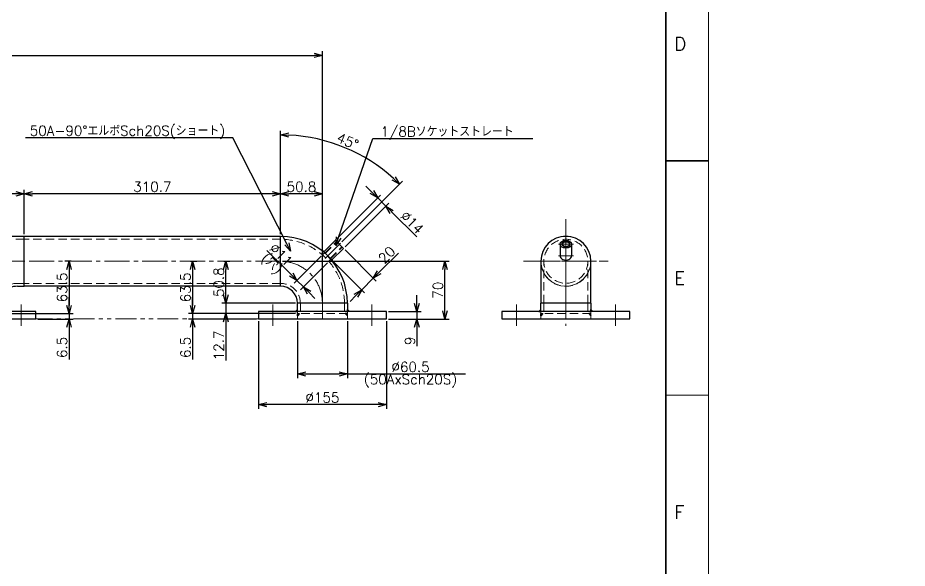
# Model space of a CAD drawing. Header units: millimetres. Extents: x -10 to 7117, y -19 to 2370.
# Drawn here: x 2476 to 3554, y 668 to 1335 of the extents above; entities that cross this region are included whole.
import ezdxf
from ezdxf import colors
from ezdxf.entities.mleader import LeaderData, LeaderLine
from ezdxf.enums import TextEntityAlignment as Align
from ezdxf.math import Vec2, Vec3

# ---------------------------------------------------------------- set-up
doc = ezdxf.new("R2010")
doc.units = ezdxf.units.MM
doc.header["$LTSCALE"] = 1.6
doc.header["$PDMODE"] = 99
doc.header["$PDSIZE"] = 1
for name, pattern in [('CENTER2', [28.575, 19.05, -3.175, 3.175, -3.175]), ('HIDDEN', [9.525, 6.35, -3.175]), ('PHANTOM2', [31.75, 15.875, -3.175, 3.175, -3.175, 3.175, -3.175])]:
    doc.linetypes.add(name, pattern=pattern)
for name, color, linetype, lineweight in [('04_HIDDEN', 2, 'HIDDEN', 13), ('05_CENTER', 4, 'CENTER2', 13), ('06_PHANTOM', 2, 'PHANTOM2', 13), ('08_DIM', 3, 'Continuous', 13), ('90_FRAME', 5, 'Continuous', 35)]:
    doc.layers.add(name, color=color, linetype=linetype, lineweight=lineweight)
doc.layers.add('10_DRAFT', color=8, linetype='Continuous', lineweight=0, plot=False)
doc.layers.add('91_BLANK', color=5, linetype='Continuous', lineweight=0, plot=False)
doc.styles.add('KSS_TXT', font='txt.shx', dxfattribs={"bigfont": 'extfont2.shx'})
doc.styles.get("Standard").update_dxf_attribs({"font": 'txt.shx', "bigfont": 'extfont2.shx'})
doc.dimstyles.new('KSS_DIM', dxfattribs={"dimscale": 4, "dimtxt": 3, "dimasz": 2.5, "dimexe": 1.25, "dimexo": 0.625, "dimtad": 1, "dimdsep": 46, "dimtxsty": 'KSS_TXT', "dimblk": 'OPEN30', "dimcen": 0, "dimazin": 2, "dimtfac": 0.75, "dimtmove": 0, "dimatfit": 3, "dimldrblk": 'OPEN30', "dimfxl": 1.25, "dimtolj": 1, "dimarcsym": 0})

# ---------------------------------------------------------------- blocks, each defined once
blk = doc.blocks.new('A$C73CF5400')
at = {"color": 0}
blk.add_lwpolyline([(-7, 0), (7, 0), (7, -20), (-7, -20)], close=True, dxfattribs=at)
at = {"layer": '04_HIDDEN'}
for p, q in [((-5.5, 3.7), (-5.5, 0.2)), ((-4.9, 0), (-4.9, -20)), ((-4.3, 0), (-4.3, -20)), ((4.3, 0), (4.3, -20)), ((4.9, 0), (4.9, -20)), ((5.5, 3.7), (5.5, 0.2))]:
    blk.add_line(p, q, dxfattribs=at)
at = {"layer": '05_CENTER'}
blk.add_line((0, -21.6), (0, 4.4), dxfattribs=at)
blk = doc.blocks.new('A$C26503DA7')
at = {"color": 0}
for p, q in [((-93.8, 60), (-93.8, 55.3)), ((-33.3, 60), (-33.3, 55.3)), ((-127, 30.3), (-127, -30.2)), ((-118.8, 30.3), (-127, 30.3)), ((-8.3, 30.3), (0, 30.3)), ((0, -30.2), (0, 30.3)), ((-127, -30.2), (0, -30.2))]:
    blk.add_line(p, q, dxfattribs=at)
for centre, start, end in [((-118.8, 55.3), 270, 0), ((-8.3, 55.3), 180, 270)]:
    blk.add_arc(centre, 25, start, end, dxfattribs=at)
at = {"layer": '04_HIDDEN'}
for p, q in [((-93.8, 63.5), (-33.3, 63.5)), ((-90.3, 63.5), (-90.3, 55.3)), ((-36.8, 63.5), (-36.8, 55.3)), ((-118.8, 26.8), (-127, 26.8)), ((-8.3, 26.8), (0, 26.8)), ((-127, -26.7), (0, -26.7))]:
    blk.add_line(p, q, dxfattribs=at)
for centre, start, end in [((-118.8, 55.3), 270, 0), ((-8.3, 55.3), 180, 270)]:
    blk.add_arc(centre, 28.5, start, end, dxfattribs=at)
at = {"layer": '05_CENTER'}
for p, q in [((-63.5, 63.5), (-63.5, -6.8)), ((-127, 0), (0, 0))]:
    blk.add_line(p, q, dxfattribs=at)
at = {"layer": '10_DRAFT'}
for p, q in [((-93.8, 60), (-93.8, 63.5)), ((-33.3, 60), (-33.3, 63.5))]:
    blk.add_line(p, q, dxfattribs=at)
blk = doc.blocks.new('A$C321C7B51')
at = {"color": 0}
blk.add_lwpolyline([(10, 77.5), (1, 77.5), (1, -77.5), (10, -77.5)], close=True, dxfattribs=at)
at = {"layer": '04_HIDDEN'}
for p, q in [((10, 30.2), (1, 30.2)), ((10, -30.2), (1, -30.2))]:
    blk.add_line(p, q, dxfattribs=at)
at = {"layer": '05_CENTER'}
for p, q in [((-7.5, 60), (18.3, 60)), ((10, 0), (1, 0)), ((-7.5, -60), (18.3, -60))]:
    blk.add_line(p, q, dxfattribs=at)
blk = doc.blocks.new('A$C064419DC')
at = {"color": 0}
for p, q in [((0, 30.2), (0, -30.2)), ((-20.5, -50.8), (-81.1, -50.8))]:
    blk.add_line(p, q, dxfattribs=at)
for radius in [81, 20.5]:
    blk.add_arc((0, -50.8), radius, 90, 180, dxfattribs=at)
at = {"layer": '04_HIDDEN'}
for radius in [77.5, 24]:
    blk.add_arc((0, -50.8), radius, 90, 180, dxfattribs=at)
at = {"layer": '05_CENTER'}
blk.add_arc((0, -50.8), 50.8, 90, 180, dxfattribs=at)
blk = doc.blocks.new('A$C48047B7D')
at = {"color": 0}
for p, q in [((0, 30.2), (-50.8, 30.2)), ((0, 30.2), (0, -30.2)), ((-71.5, 7), (-57.3, 7)), ((-71.5, -7), (-57.3, -7)), ((-50.8, -30.2), (0, -30.2))]:
    blk.add_line(p, q, dxfattribs=at)
blk.add_arc((-50.8, 0), 30.3, 90, 270, dxfattribs=at)
for major_axis in [(0, -7), (0, 4.86), (0, 4.28)]:
    blk.add_ellipse((-71.5, 0), major_axis=major_axis, ratio=0.707107, dxfattribs=at)
blk.add_ellipse((-57.3, 0), major_axis=(0, -7), ratio=0.707107, start_param=0, end_param=3.14161, dxfattribs=at)
at = {"layer": '04_HIDDEN'}
for p, q in [((0, 26.7), (-50.8, 26.7)), ((0, -26.8), (-50.8, -26.8))]:
    blk.add_line(p, q, dxfattribs=at)
blk.add_circle((-50.8, 0), 26.7, dxfattribs=at)
blk.add_arc((-50.8, 0), 30.3, 270, 90, dxfattribs=at)
at = {"layer": '05_CENTER'}
for p, q in [((-50.8, -37.2), (-50.8, 37.2)), ((0, 0), (-88, 0)), ((-71.5, -9.1), (-71.5, 9.1)), ((-57.3, -9.1), (-57.3, 9.1))]:
    blk.add_line(p, q, dxfattribs=at)
blk = doc.blocks.new('_Open30')
at = {"color": 0, "linetype": 'ByBlock', "lineweight": -2}
for p, q in [((-1, 0.27), (0, 0)), ((0, 0), (-1, -0.27)), ((0, 0), (-1, 0))]:
    blk.add_line(p, q, dxfattribs=at)
blk = doc.blocks.new('*D153')
at = {"layer": '08_DIM', "color": 0, "lineweight": -2, "transparency": 16777216}
for p, q in [((2725.2, 1040), (2732.7, 1040)), ((2727.7, 999.2), (2727.7, 1030)), ((2812.1, 989.2), (2722.7, 989.2))]:
    blk.add_line(p, q, dxfattribs=at)
at = {"layer": 'Defpoints', "color": 0, "transparency": 16777216}
for p in [(2722.7, 1040), (2727.7, 1040), (2814.6, 989.2)]:
    blk.add_point(p, dxfattribs=at)
at = {"layer": '08_DIM', "color": 0, "lineweight": -2, "transparency": 16777216, "xscale": 10, "yscale": 10, "zscale": 10}
for p, rotation in [((2727.7, 1040), 90), ((2727.7, 989.2), 270)]:
    blk.add_blockref('_Open30', p, dxfattribs=dict(at, rotation=rotation))
at = {"layer": '08_DIM', "color": 0, "transparency": 16777216, "insert": (2719.2, 1014.6), "char_height": 12, "attachment_point": 5, "rotation": 90, "style": 'KSS_TXT'}
blk.add_mtext('\\A1;50.8', dxfattribs=at)
blk = doc.blocks.new('*D154')
at = {"layer": '08_DIM', "color": 0, "lineweight": -2, "transparency": 16777216}
for p, q in [((2727.7, 999.2), (2727.7, 1009.2)), ((2812.1, 989.2), (2722.7, 989.2)), ((2727.7, 989.2), (2727.7, 976.5)), ((2812.1, 976.5), (2722.7, 976.5)), ((2727.7, 966.5), (2727.7, 919.5))]:
    blk.add_line(p, q, dxfattribs=at)
at = {"layer": 'Defpoints', "color": 0, "transparency": 16777216}
for p in [(2814.6, 989.2), (2727.7, 976.5), (2814.6, 976.5)]:
    blk.add_point(p, dxfattribs=at)
at = {"layer": '08_DIM', "color": 0, "lineweight": -2, "transparency": 16777216, "xscale": 10, "yscale": 10, "zscale": 10}
for p, rotation in [((2727.7, 989.2), 270), ((2727.7, 976.5), 90)]:
    blk.add_blockref('_Open30', p, dxfattribs=dict(at, rotation=rotation))
at = {"layer": '08_DIM', "color": 0, "transparency": 16777216, "insert": (2719.2, 938), "char_height": 12, "attachment_point": 5, "rotation": 90, "style": 'KSS_TXT'}
blk.add_mtext('\\A1;12.7', dxfattribs=at)
blk = doc.blocks.new('*D155')
at = {"layer": '08_DIM', "color": 0, "lineweight": -2, "transparency": 16777216}
for p, q in [((2684.9, 1040), (2692.4, 1040)), ((2687.4, 1030), (2687.4, 986.5)), ((2812.1, 976.5), (2682.4, 976.5))]:
    blk.add_line(p, q, dxfattribs=at)
at = {"layer": 'Defpoints', "color": 0, "transparency": 16777216}
for p in [(2682.4, 1040), (2687.4, 976.5), (2814.6, 976.5)]:
    blk.add_point(p, dxfattribs=at)
at = {"layer": '08_DIM', "color": 0, "lineweight": -2, "transparency": 16777216, "xscale": 10, "yscale": 10, "zscale": 10}
for p, rotation in [((2687.4, 1040), 90), ((2687.4, 976.5), 270)]:
    blk.add_blockref('_Open30', p, dxfattribs=dict(at, rotation=rotation))
at = {"layer": '08_DIM', "color": 0, "transparency": 16777216, "insert": (2678.9, 1008.3), "char_height": 12, "attachment_point": 5, "rotation": 90, "style": 'KSS_TXT'}
blk.add_mtext('\\A1;63.5', dxfattribs=at)
blk = doc.blocks.new('*D156')
at = {"layer": '08_DIM', "color": 0, "lineweight": -2, "transparency": 16777216}
for p, q in [((2687.4, 986.5), (2687.4, 996.5)), ((2812.1, 976.5), (2682.4, 976.5)), ((2687.4, 976.5), (2687.4, 970)), ((2764.8, 970), (2682.4, 970)), ((2687.4, 960), (2687.4, 921))]:
    blk.add_line(p, q, dxfattribs=at)
at = {"layer": 'Defpoints', "color": 0, "transparency": 16777216}
for p in [(2814.6, 976.5), (2687.4, 970), (2767.3, 970)]:
    blk.add_point(p, dxfattribs=at)
at = {"layer": '08_DIM', "color": 0, "lineweight": -2, "transparency": 16777216, "xscale": 10, "yscale": 10, "zscale": 10}
for p, rotation in [((2687.4, 976.5), 270), ((2687.4, 970), 90)]:
    blk.add_blockref('_Open30', p, dxfattribs=dict(at, rotation=rotation))
at = {"layer": '08_DIM', "color": 0, "transparency": 16777216, "insert": (2678.9, 935.5), "char_height": 12, "attachment_point": 5, "rotation": 90, "style": 'KSS_TXT'}
blk.add_mtext('\\A1;6.5', dxfattribs=at)
blk = doc.blocks.new('*D157')
at = {"layer": '08_DIM', "color": 0, "lineweight": -2, "transparency": 16777216}
for p, q in [((2794, 1072.8), (2794, 1126.9)), ((2834.8, 1121.9), (2804, 1121.9)), ((2844.8, 991.7), (2844.8, 1126.9))]:
    blk.add_line(p, q, dxfattribs=at)
at = {"layer": 'Defpoints', "color": 0, "transparency": 16777216}
for p in [(2794, 1121.9), (2794, 1070.3), (2844.8, 989.2)]:
    blk.add_point(p, dxfattribs=at)
at = {"layer": '08_DIM', "color": 0, "lineweight": -2, "transparency": 16777216, "xscale": 10, "yscale": 10, "zscale": 10, "rotation": 180}
blk.add_blockref('_Open30', (2794, 1121.9), dxfattribs=at)
at = {"layer": '08_DIM', "color": 0, "lineweight": -2, "transparency": 16777216, "xscale": 10, "yscale": 10, "zscale": 10}
blk.add_blockref('_Open30', (2844.8, 1121.9), dxfattribs=at)
at = {"layer": '08_DIM', "color": 0, "transparency": 16777216, "insert": (2819.4, 1130.4), "char_height": 12, "attachment_point": 5, "style": 'KSS_TXT'}
blk.add_mtext('\\A1;50.8', dxfattribs=at)
blk = doc.blocks.new('*D158')
at = {"layer": '08_DIM', "color": 0, "lineweight": -2, "transparency": 16777216}
for p, q in [((2483.3, 1072.8), (2483.3, 1126.9)), ((2784, 1121.9), (2493.3, 1121.9)), ((2794, 1072.8), (2794, 1126.9))]:
    blk.add_line(p, q, dxfattribs=at)
at = {"layer": 'Defpoints', "color": 0, "transparency": 16777216}
for p in [(2483.3, 1121.9), (2483.3, 1070.3), (2794, 1070.3)]:
    blk.add_point(p, dxfattribs=at)
at = {"layer": '08_DIM', "color": 0, "lineweight": -2, "transparency": 16777216, "xscale": 10, "yscale": 10, "zscale": 10, "rotation": 180}
blk.add_blockref('_Open30', (2483.3, 1121.9), dxfattribs=at)
at = {"layer": '08_DIM', "color": 0, "lineweight": -2, "transparency": 16777216, "xscale": 10, "yscale": 10, "zscale": 10}
blk.add_blockref('_Open30', (2794, 1121.9), dxfattribs=at)
at = {"layer": '08_DIM', "color": 0, "transparency": 16777216, "insert": (2638.7, 1130.4), "char_height": 12, "attachment_point": 5, "style": 'KSS_TXT'}
blk.add_mtext('\\A1;310.7', dxfattribs=at)
blk = doc.blocks.new('*D159')
at = {"layer": '08_DIM', "color": 0, "lineweight": -2, "transparency": 16777216}
for p, q in [((2356.3, 1072.8), (2356.3, 1126.9)), ((2473.3, 1121.9), (2366.3, 1121.9)), ((2483.3, 1072.8), (2483.3, 1126.9))]:
    blk.add_line(p, q, dxfattribs=at)
at = {"layer": 'Defpoints', "color": 0, "transparency": 16777216}
for p in [(2356.3, 1121.9), (2356.3, 1070.3), (2483.3, 1070.3)]:
    blk.add_point(p, dxfattribs=at)
at = {"layer": '08_DIM', "color": 0, "lineweight": -2, "transparency": 16777216, "xscale": 10, "yscale": 10, "zscale": 10, "rotation": 180}
blk.add_blockref('_Open30', (2356.3, 1121.9), dxfattribs=at)
at = {"layer": '08_DIM', "color": 0, "lineweight": -2, "transparency": 16777216, "xscale": 10, "yscale": 10, "zscale": 10}
blk.add_blockref('_Open30', (2483.3, 1121.9), dxfattribs=at)
at = {"layer": '08_DIM', "color": 0, "transparency": 16777216, "insert": (2419.8, 1130.4), "char_height": 12, "attachment_point": 5, "style": 'KSS_TXT'}
blk.add_mtext('\\A1;127', dxfattribs=at)
blk = doc.blocks.new('*D171')
at = {"layer": '08_DIM', "color": 0, "lineweight": -2, "transparency": 16777216}
for p, q in [((600.8, 1072.8), (600.8, 1294.8)), ((2844.8, 991.7), (2844.8, 1294.8)), ((610.8, 1289.8), (2834.8, 1289.8))]:
    blk.add_line(p, q, dxfattribs=at)
at = {"layer": 'Defpoints', "color": 0, "transparency": 16777216}
for p in [(2844.8, 1289.8), (600.8, 1070.3), (2844.8, 989.2)]:
    blk.add_point(p, dxfattribs=at)
at = {"layer": '08_DIM', "color": 0, "lineweight": -2, "transparency": 16777216, "xscale": 10, "yscale": 10, "zscale": 10, "rotation": 180}
blk.add_blockref('_Open30', (600.8, 1289.8), dxfattribs=at)
at = {"layer": '08_DIM', "color": 0, "lineweight": -2, "transparency": 16777216, "xscale": 10, "yscale": 10, "zscale": 10}
blk.add_blockref('_Open30', (2844.8, 1289.8), dxfattribs=at)
at = {"layer": '08_DIM', "color": 0, "transparency": 16777216, "insert": (1722.8, 1298.3), "char_height": 12, "attachment_point": 5, "style": 'KSS_TXT'}
blk.add_mtext('\\A1;2244', dxfattribs=at)
blk = doc.blocks.new('*D200')
at = {"layer": '08_DIM', "color": 0, "lineweight": -2, "transparency": 16777216}
for p, q in [((2796.5, 1040), (2998.3, 1040)), ((2993.3, 980), (2993.3, 1030)), ((2924.8, 970), (2998.3, 970))]:
    blk.add_line(p, q, dxfattribs=at)
at = {"layer": 'Defpoints', "color": 0, "transparency": 16777216}
for p in [(2794, 1040), (2993.3, 1040), (2922.3, 970)]:
    blk.add_point(p, dxfattribs=at)
at = {"layer": '08_DIM', "color": 0, "lineweight": -2, "transparency": 16777216, "xscale": 10, "yscale": 10, "zscale": 10}
for p, rotation in [((2993.3, 1040), 90), ((2993.3, 970), 270)]:
    blk.add_blockref('_Open30', p, dxfattribs=dict(at, rotation=rotation))
at = {"layer": '08_DIM', "color": 0, "transparency": 16777216, "insert": (2984.8, 1005), "char_height": 12, "attachment_point": 5, "rotation": 90, "style": 'KSS_TXT'}
blk.add_mtext('\\A1;70', dxfattribs=at)
blk = doc.blocks.new('*D201')
at = {"layer": '08_DIM', "color": 0, "lineweight": -2, "transparency": 16777216}
for p, q in [((2540.2, 1040), (2532.7, 1040)), ((2537.7, 1030), (2537.7, 986.5)), ((2452.6, 976.5), (2542.7, 976.5))]:
    blk.add_line(p, q, dxfattribs=at)
at = {"layer": 'Defpoints', "color": 0, "transparency": 16777216}
for p in [(2542.7, 1040), (2450.1, 976.5), (2537.7, 976.5)]:
    blk.add_point(p, dxfattribs=at)
at = {"layer": '08_DIM', "color": 0, "lineweight": -2, "transparency": 16777216, "xscale": 10, "yscale": 10, "zscale": 10}
for p, rotation in [((2537.7, 1040), 90), ((2537.7, 976.5), 270)]:
    blk.add_blockref('_Open30', p, dxfattribs=dict(at, rotation=rotation))
at = {"layer": '08_DIM', "color": 0, "transparency": 16777216, "insert": (2529.2, 1008.3), "char_height": 12, "attachment_point": 5, "rotation": 90, "style": 'KSS_TXT'}
blk.add_mtext('\\A1;63.5', dxfattribs=at)
blk = doc.blocks.new('*D202')
at = {"layer": '08_DIM', "color": 0, "lineweight": -2, "transparency": 16777216}
for p, q in [((2537.7, 986.5), (2537.7, 996.5)), ((2452.6, 976.5), (2542.7, 976.5)), ((2537.7, 976.5), (2537.7, 970)), ((2499.8, 970), (2542.7, 970)), ((2537.7, 960), (2537.7, 921))]:
    blk.add_line(p, q, dxfattribs=at)
at = {"layer": 'Defpoints', "color": 0, "transparency": 16777216}
for p in [(2450.1, 976.5), (2497.3, 970), (2537.7, 970)]:
    blk.add_point(p, dxfattribs=at)
at = {"layer": '08_DIM', "color": 0, "lineweight": -2, "transparency": 16777216, "xscale": 10, "yscale": 10, "zscale": 10}
for p, rotation in [((2537.7, 976.5), 270), ((2537.7, 970), 90)]:
    blk.add_blockref('_Open30', p, dxfattribs=dict(at, rotation=rotation))
at = {"layer": '08_DIM', "color": 0, "transparency": 16777216, "insert": (2529.2, 935.5), "char_height": 12, "attachment_point": 5, "rotation": 90, "style": 'KSS_TXT'}
blk.add_mtext('\\A1;6.5', dxfattribs=at)
blk = doc.blocks.new('*D206')
at = {"layer": '08_DIM', "color": 0, "lineweight": -2, "transparency": 16777216}
for p, q in [((2794, 1072.8), (2794, 1198.4)), ((2868.4, 1063.6), (2941.9, 1137.2))]:
    blk.add_line(p, q, dxfattribs=at)
blk.add_arc((2794, 989.2), 204.2, 47.8063, 87.1937, dxfattribs=at)
at = {"layer": 'Defpoints', "color": 0, "transparency": 16777216}
for p in [(2896.1, 1166.1), (2794, 1070.3), (2866.6, 1061.8), (2848.2, 1043.5), (2794, 1009.8)]:
    blk.add_point(p, dxfattribs=at)
at = {"layer": '08_DIM', "color": 0, "lineweight": -2, "transparency": 16777216, "xscale": 10, "yscale": 10, "zscale": 10}
for p, rotation in [((2794, 1193.4), 178.5968678378593), ((2938.4, 1133.6), 316.4031321577342)]:
    blk.add_blockref('_Open30', p, dxfattribs=dict(at, rotation=rotation))
at = {"layer": '08_DIM', "color": 0, "transparency": 16777216, "insert": (2875.4, 1185.7), "char_height": 12, "attachment_point": 5, "rotation": 337.5, "style": 'KSS_TXT'}
blk.add_mtext('\\A1;45°', dxfattribs=at)
blk = doc.blocks.new('*D207')
at = {"layer": '08_DIM', "color": 0, "lineweight": -2, "transparency": 16777216}
for p, q in [((2904.7, 1123.9), (2897.6, 1131)), ((2862.3, 1067.4), (2915.3, 1120.4)), ((2872.2, 1057.5), (2925.2, 1110.5)), ((2911.8, 1116.9), (2921.7, 1107)), ((2928.7, 1099.9), (2959.1, 1069.5))]:
    blk.add_line(p, q, dxfattribs=at)
at = {"layer": 'Defpoints', "color": 0, "transparency": 16777216}
for p in [(2921.7, 1107), (2860.5, 1065.6), (2870.4, 1055.7)]:
    blk.add_point(p, dxfattribs=at)
at = {"layer": '08_DIM', "color": 0, "lineweight": -2, "transparency": 16777216, "xscale": 10, "yscale": 10, "zscale": 10}
for p, rotation in [((2911.8, 1116.9), 315.0000000000089), ((2921.7, 1107), 135.0000000000089)]:
    blk.add_blockref('_Open30', p, dxfattribs=dict(at, rotation=rotation))
at = {"layer": '08_DIM', "color": 0, "transparency": 16777216, "insert": (2953.5, 1087.2), "char_height": 12, "attachment_point": 5, "rotation": 315, "style": 'KSS_TXT'}
blk.add_mtext('\\A1;%%C14', dxfattribs=at)
blk = doc.blocks.new('*D208')
at = {"layer": '08_DIM', "color": 0, "lineweight": -2, "transparency": 16777216}
for p, q in [((2872.2, 1054), (2910.1, 1016.1)), ((2913.6, 1026.7), (2937, 1050)), ((2858, 1039.8), (2895.9, 1001.9)), ((2892.4, 1005.5), (2906.5, 1019.6)), ((2885.3, 998.4), (2878.3, 991.3))]:
    blk.add_line(p, q, dxfattribs=at)
at = {"layer": 'Defpoints', "color": 0, "transparency": 16777216}
for p in [(2870.4, 1055.7), (2856.3, 1041.6), (2906.5, 1019.6)]:
    blk.add_point(p, dxfattribs=at)
at = {"layer": '08_DIM', "color": 0, "lineweight": -2, "transparency": 16777216, "xscale": 10, "yscale": 10, "zscale": 10}
for p, rotation in [((2906.5, 1019.6), 225.0000000000009), ((2892.4, 1005.5), 45.00000000000088)]:
    blk.add_blockref('_Open30', p, dxfattribs=dict(at, rotation=rotation))
at = {"layer": '08_DIM', "color": 0, "transparency": 16777216, "insert": (2922.8, 1047.9), "char_height": 12, "attachment_point": 5, "rotation": 45, "style": 'KSS_TXT'}
blk.add_mtext('\\A1;20', dxfattribs=at)
blk = doc.blocks.new('*D209')
at = {"layer": '08_DIM', "color": 0, "lineweight": -2, "transparency": 16777216}
for p, q in [((2959.3, 989), (2959.3, 999)), ((2924.8, 979), (2964.3, 979)), ((2959.3, 979), (2959.3, 970)), ((2924.8, 970), (2964.3, 970)), ((2959.3, 960), (2959.3, 937))]:
    blk.add_line(p, q, dxfattribs=at)
at = {"layer": 'Defpoints', "color": 0, "transparency": 16777216}
for p in [(2922.3, 979), (2922.3, 970), (2959.3, 970)]:
    blk.add_point(p, dxfattribs=at)
at = {"layer": '08_DIM', "color": 0, "lineweight": -2, "transparency": 16777216, "xscale": 10, "yscale": 10, "zscale": 10}
for p, rotation in [((2959.3, 979), 270), ((2959.3, 970), 90)]:
    blk.add_blockref('_Open30', p, dxfattribs=dict(at, rotation=rotation))
at = {"layer": '08_DIM', "color": 0, "transparency": 16777216, "insert": (2950.8, 943.5), "char_height": 12, "attachment_point": 5, "rotation": 90, "style": 'KSS_TXT'}
blk.add_mtext('\\A1;9', dxfattribs=at)
blk = doc.blocks.new('*D210')
at = {"layer": '08_DIM', "color": 0, "lineweight": -2, "transparency": 16777216}
for p, q in [((2814.6, 967.5), (2814.6, 898.4)), ((2875.1, 967.5), (2875.1, 898.4)), ((2824.6, 903.4), (2865.1, 903.4)), ((2875.1, 903.4), (3018.1, 903.4))]:
    blk.add_line(p, q, dxfattribs=at)
at = {"layer": 'Defpoints', "color": 0, "transparency": 16777216}
for p in [(2814.6, 970), (2875.1, 970), (2875.1, 903.4)]:
    blk.add_point(p, dxfattribs=at)
at = {"layer": '08_DIM', "color": 0, "lineweight": -2, "transparency": 16777216, "xscale": 10, "yscale": 10, "zscale": 10, "rotation": 180}
blk.add_blockref('_Open30', (2814.6, 903.4), dxfattribs=at)
at = {"layer": '08_DIM', "color": 0, "lineweight": -2, "transparency": 16777216, "xscale": 10, "yscale": 10, "zscale": 10}
blk.add_blockref('_Open30', (2875.1, 903.4), dxfattribs=at)
at = {"layer": '08_DIM', "color": 0, "transparency": 16777216, "char_height": 12, "attachment_point": 5, "style": 'KSS_TXT'}
for s, insert in [('\\A1;%%C60.5', (2951.6, 911.9)), ('\\A1;(50AxSch20S)', (2951.6, 894.9))]:
    blk.add_mtext(s, dxfattribs=dict(at, insert=insert))
blk = doc.blocks.new('*D211')
at = {"layer": '08_DIM', "color": 0, "lineweight": -2, "transparency": 16777216}
for p, q in [((2767.3, 967.5), (2767.3, 861.2)), ((2922.3, 967.5), (2922.3, 861.2)), ((2912.3, 866.2), (2777.3, 866.2))]:
    blk.add_line(p, q, dxfattribs=at)
at = {"layer": 'Defpoints', "color": 0, "transparency": 16777216}
for p in [(2767.3, 970), (2922.3, 970), (2767.3, 866.2)]:
    blk.add_point(p, dxfattribs=at)
at = {"layer": '08_DIM', "color": 0, "lineweight": -2, "transparency": 16777216, "xscale": 10, "yscale": 10, "zscale": 10, "rotation": 180}
blk.add_blockref('_Open30', (2767.3, 866.2), dxfattribs=at)
at = {"layer": '08_DIM', "color": 0, "lineweight": -2, "transparency": 16777216, "xscale": 10, "yscale": 10, "zscale": 10}
blk.add_blockref('_Open30', (2922.3, 866.2), dxfattribs=at)
at = {"layer": '08_DIM', "color": 0, "transparency": 16777216, "insert": (2844.8, 874.7), "char_height": 12, "attachment_point": 5, "style": 'KSS_TXT'}
blk.add_mtext('\\A1;%%C155', dxfattribs=at)
blk = doc.blocks.new('*D219')
at = {"layer": '08_DIM', "color": 0, "lineweight": -2, "transparency": 16777216}
for p, q in [((2806.8, 1024), (2777.5, 1053.2)), ((2843.1, 1046.1), (2810.4, 1013.4)), ((2850.8, 1038.3), (2818.1, 1005.6)), ((2821.7, 1009.1), (2813.9, 1016.9)), ((2828.7, 1002), (2835.8, 995))]:
    blk.add_line(p, q, dxfattribs=at)
at = {"layer": 'Defpoints', "color": 0, "transparency": 16777216}
for p in [(2844.8, 1047.8), (2852.6, 1040), (2813.9, 1016.9)]:
    blk.add_point(p, dxfattribs=at)
at = {"layer": '08_DIM', "color": 0, "lineweight": -2, "transparency": 16777216, "xscale": 10, "yscale": 10, "zscale": 10}
for p, rotation in [((2813.9, 1016.9), 315.0000000000092), ((2821.7, 1009.1), 135.0000000000092)]:
    blk.add_blockref('_Open30', p, dxfattribs=dict(at, rotation=rotation))
at = {"layer": '08_DIM', "color": 0, "transparency": 16777216, "char_height": 12, "attachment_point": 5, "rotation": 315, "style": 'KSS_TXT'}
for s, insert in [('\\A1;%%C11', (2794.7, 1048.1)), ('\\A1;(穴)', (2782.6, 1036.1))]:
    blk.add_mtext(s, dxfattribs=dict(at, insert=insert))
blk = doc.blocks.new('AM_BALLOON1')
at = {"transparency": 16777216}
blk.add_circle((0, 0), 5, dxfattribs=at)
blk.add_attdef('B_NUMBER', text='', height=3, dxfattribs=at).set_placement((0, 0), align=Align.MIDDLE_CENTER)
blk = doc.blocks.new('_OPEN')
at = {"color": 0, "linetype": 'ByBlock'}
for p, q in [((-1, 0.17), (0, 0)), ((0, 0), (-1, -0.17)), ((0, 0), (-1, 0))]:
    blk.add_line(p, q, dxfattribs=at)

msp = doc.modelspace()

# ---------------------------------------------------------------- linework, layer by layer
at = {"color": 0}
for p, q in [((2794.019, 1070.286), (2483.319, 1070.286)), ((2794.019, 1009.786), (2483.319, 1009.786))]:
    msp.add_line(p, q, dxfattribs=at)
for p, q in [((2814.569, 980.036), (2814.569, 989.236)), ((2875.069, 989.236), (2875.069, 980.036)), ((3109.669, 980.036), (3109.669, 989.236)), ((3170.169, 989.236), (3170.169, 980.036))]:
    msp.add_line(p, q)
at = {"color": 3}
for points in [[(2814.569, 979.036), (2814.569, 981.536), (2814.569, 981.536), (2812.069, 979.036)], [(2875.069, 979.036), (2875.069, 981.536), (2875.069, 981.536), (2877.569, 979.036)], [(3109.669, 979.036), (3109.669, 981.536), (3109.669, 981.536), (3107.169, 979.036)], [(3170.169, 979.036), (3170.169, 981.536), (3170.169, 981.536), (3172.669, 979.036)], [(2814.569, 976.536), (2817.069, 976.536), (2817.069, 976.536), (2814.569, 974.036)], [(2875.069, 976.536), (2872.569, 976.536), (2872.569, 976.536), (2875.069, 974.036)], [(3109.669, 976.536), (3112.169, 976.536), (3112.169, 976.536), (3109.669, 974.036)], [(3170.169, 976.536), (3167.669, 976.536), (3167.669, 976.536), (3170.169, 974.036)]]:
    msp.add_lwpolyline(points, close=True, dxfattribs=at)
for centre, start, end in [((2846.51, 1049.53), 79.648823, 114.650033), ((2854.313, 1041.727), 335.349967, 10.351177)]:
    msp.add_arc(centre, 2.607, start, end, dxfattribs=at)
at = {"layer": '04_HIDDEN'}
for p, q in [((2794.019, 1066.786), (2483.319, 1066.786)), ((2794.019, 1013.286), (2483.319, 1013.286)), ((2818.069, 989.236), (2818.069, 976.536)), ((2871.569, 989.236), (2871.569, 976.536)), ((3113.169, 989.236), (3113.169, 976.536)), ((3166.669, 989.236), (3166.669, 976.536)), ((2875.069, 976.536), (2814.569, 976.536)), ((3170.169, 976.536), (3109.669, 976.536))]:
    msp.add_line(p, q, dxfattribs=at)
at = {"layer": '05_CENTER'}
for p, q in [((3139.919, 1091.222), (3139.919, 961.733)), ((2794.019, 1040.036), (2483.319, 1040.036)), ((3088.733, 1040.036), (3191.106, 1040.036)), ((2844.819, 989.236), (2844.819, 976.536)), ((3139.919, 989.236), (3139.919, 976.536))]:
    msp.add_line(p, q, dxfattribs=at)
at = {"layer": '06_PHANTOM'}
msp.add_line((1222.319, 970.036), (2767.319, 970.036), dxfattribs=at)
at = {"layer": '10_DRAFT'}
msp.add_circle((3139.919, 1040.036), 30.25, dxfattribs=at)
at = {"layer": '90_FRAME'}
msp.add_line((3312.803, 1161.724), (3260.956, 1161.724), dxfattribs=at)
at = {"layer": '90_FRAME', "color": 4, "lineweight": 13}
msp.add_line((3312.803, 877.735), (3260.956, 877.735), dxfattribs=at)
at = {"layer": '90_FRAME'}
msp.add_lwpolyline([(155.384, 51.616), (3260.956, 51.616), (3260.956, 2271.831), (155.384, 2271.831)], close=True, dxfattribs=at)
at = {"layer": '91_BLANK'}
msp.add_lwpolyline([(0, 0), (3312.803, 0), (3312.803, 2331.679), (0, 2331.679)], close=True, dxfattribs=at)

# ---------------------------------------------------------------- block references
for name, p, rotation in [('A$C26503DA7', (2356.319, 1040.036), 180), ('A$C064419DC', (2844.819, 989.236), 270), ('A$C48047B7D', (3139.919, 989.236), 270), ('A$C73CF5400', (2851.33, 1046.547), 135), ('A$C321C7B51', (2419.819, 980.036), 270), ('A$C321C7B51', (2844.819, 980.036), 270), ('A$C321C7B51', (3139.919, 980.036), 270)]:
    msp.add_blockref(name, p, dxfattribs=dict(rotation=rotation))

# ---------------------------------------------------------------- texts
at = {"layer": '90_FRAME', "color": 0, "lineweight": 13, "style": 'KSS_TXT'}
for s, p in [('D', (3271.263, 1303.718)), ('E', (3271.263, 1019.729)), ('F', (3271.263, 735.74))]:
    msp.add_text(s, height=16, dxfattribs=at).set_placement(p, align=Align.MIDDLE_LEFT)

# ---------------------------------------------------------------- dimensions: what is measured, and where the dimension line sits
at = {"layer": '08_DIM'}
for base, p1, p2, picture, middle in [((2844.819, 1289.783), (600.819, 1070.286), (2844.819, 989.236), '*D171', (1722.819, 1298.283)), ((2356.319, 1121.926), (2483.319, 1070.286), (2356.319, 1070.286), '*D159', (2419.819, 1130.426)), ((2483.319, 1121.926), (2794.019, 1070.286), (2483.319, 1070.286), '*D158', (2638.669, 1130.426)), ((2794.019, 1121.926), (2844.819, 989.236), (2794.019, 1070.286), '*D157', (2819.419, 1130.426))]:
    dim = msp.add_linear_dim(base=base, p1=p1, p2=p2, dimstyle='KSS_DIM', dxfattribs=at)
    dim.commit()
    dim.dimension.update_dxf_attribs({"geometry": picture, "text_midpoint": middle})
dim = msp.add_angular_dim_2l(base=(2896.114, 1166.071), line1=((2794.019, 1009.786), (2794.019, 1070.286)), line2=((2866.583, 1061.801), (2848.247, 1043.465)), dimstyle='KSS_DIM', dxfattribs=at)
dim.commit()
dim.dimension.update_dxf_attribs({"geometry": '*D206', "text_midpoint": (2875.412, 1185.737)})
for base, p1, p2, angle, override, picture, middle in [((2921.66, 1106.978), (2860.522, 1065.639), (2870.421, 1055.739), 315, {"dimpost": ''}, '*D207', (2953.48, 1087.179)), ((2813.891, 1016.887), (2852.606, 1040.045), (2844.828, 1047.823), 135, {"dimpost": '\\X(穴)'}, '*D219', (2788.648, 1042.13))]:
    dim = msp.add_linear_dim(base=base, p1=p1, p2=p2, angle=angle, text='%%C<>', dimstyle='KSS_DIM', override=override, dxfattribs=at)
    dim.commit()
    dim.dimension.update_dxf_attribs({"geometry": picture, "text_midpoint": middle})
for base, p1, p2, angle, picture, middle in [((2906.547, 1019.614), (2856.279, 1041.597), (2870.421, 1055.739), 225, '*D208', (2922.81, 1047.898)), ((2537.662, 976.536), (2542.662, 1040.036), (2450.069, 976.536), 90, '*D201', (2529.162, 1008.286)), ((2687.402, 976.536), (2682.402, 1040.036), (2814.569, 976.536), 90, '*D155', (2678.902, 1008.286)), ((2727.724, 1040.036), (2814.569, 989.236), (2722.724, 1040.036), 90, '*D153', (2719.224, 1014.636)), ((2993.28, 1040.036), (2922.319, 970.036), (2794.019, 1040.036), 90, '*D200', (2984.78, 1005.036)), ((2727.724, 976.536), (2814.569, 989.236), (2814.569, 976.536), 90, '*D154', (2719.224, 938.036)), ((2537.662, 970.036), (2450.069, 976.536), (2497.319, 970.036), 90, '*D202', (2529.162, 935.536)), ((2687.402, 970.036), (2814.569, 976.536), (2767.319, 970.036), 90, '*D156', (2678.902, 935.536)), ((2959.303, 970.036), (2922.319, 979.036), (2922.319, 970.036), 90, '*D209', (2950.803, 943.536))]:
    dim = msp.add_linear_dim(base=base, p1=p1, p2=p2, angle=angle, dimstyle='KSS_DIM', dxfattribs=at)
    dim.commit()
    dim.dimension.update_dxf_attribs({"geometry": picture, "text_midpoint": middle})
dim = msp.add_linear_dim(base=(2767.319, 866.198), p1=(2922.319, 970.036), p2=(2767.319, 970.036), text='%%C<>', dimstyle='KSS_DIM', dxfattribs=at)
dim.commit()
dim.dimension.update_dxf_attribs({"geometry": '*D211', "text_midpoint": (2844.819, 874.698)})
dim = msp.add_linear_dim(base=(2875.069, 903.364), p1=(2814.569, 970.036), p2=(2875.069, 970.036), text='%%C<>', dimstyle='KSS_DIM', override={"dimpost": '\\X(50AxSch20S)'}, dxfattribs=at)
dim.commit()
dim.dimension.update_dxf_attribs({"geometry": '*D210', "text_midpoint": (2951.569, 903.364)})

# ---------------------------------------------------------------- leaders
ml = msp.add_multileader_block('Standard', dxfattribs=at)
ml.set_content('AM_BALLOON1', color=256, scale=5)
ml.set_attribute('B_NUMBER', '16', width=0)
ml.set_leader_properties(color=256, linetype='ByLayer', lineweight=-1)
ml.set_arrow_properties(name='OPEN')
ml.build(insert=Vec2(0, 0))
ml.multileader.update_dxf_attribs({"leader_type": 0, "has_dogleg": 0, "text_right_attachment_type": 6, "dogleg_length": 0, "arrow_head_size": 10, "scale": 2.5, "block_connection_type": 1})
ctx = ml.context
ctx.base_point, ctx.scale, ctx.char_height, ctx.arrow_head_size, ctx.landing_gap_size, ctx.plane_origin = Vec3(4413.119, 1925.579), 2.5, 20, 10, 10, Vec3(4413.119, 1925.579)
ctx.right_attachment, ctx.attachment_type = 6, 1
notes = []
notes.append((ctx, [(0, (0, 0, 0), (0, 0), (1, 0), 1, [])]))
ctx.block.insert = Vec3(4413.119, 1925.579)
ml = msp.add_multileader_mtext('Standard', dxfattribs=at)
ml.set_content('50A-90°エルボSch20S(ショート)', color=256)
ml.set_leader_properties()
ml.set_arrow_properties(name='OPEN30')
ml.build(insert=Vec2(0, 0))
ml.multileader.update_dxf_attribs({"text_left_attachment_type": 6, "text_right_attachment_type": 6, "dogleg_length": 0.36, "arrow_head_size": 10, "scale": 4})
ctx = ml.context
ctx.base_point, ctx.scale, ctx.char_height, ctx.arrow_head_size, ctx.landing_gap_size, ctx.plane_origin = Vec3(2460.157, 1189.986), 4, 12, 10, 8, Vec3(2806.264, 1052.451)
ctx.left_attachment, ctx.right_attachment, ctx.text_align_type = 6, 6, 2
notes.append((ctx, [(0, (1, 1, 0), (2736.397, 1189.986), (-1, 0), 1.44, [(0, [(2806.264, 1052.451)], 0, [])])]))
ctx.mtext.insert, ctx.mtext.alignment, ctx.mtext.flow_direction = Vec3(2726.957, 1204.386), 3, 5
ml = msp.add_multileader_mtext('Standard', dxfattribs=at)
ml.set_content('1/8Bソケットストレート', color=256)
ml.set_leader_properties()
ml.set_arrow_properties(name='OPEN30')
ml.build(insert=Vec2(0, 0))
ml.multileader.update_dxf_attribs({"text_left_attachment_type": 6, "text_right_attachment_type": 6, "dogleg_length": 0.36, "arrow_head_size": 10, "scale": 4})
ctx = ml.context
ctx.base_point, ctx.scale, ctx.char_height, ctx.arrow_head_size, ctx.landing_gap_size, ctx.plane_origin = Vec3(2907.187, 1188.996), 4, 12, 10, 8, Vec3(2806.264, 1052.451)
ctx.left_attachment, ctx.right_attachment = 6, 6
notes.append((ctx, [(1, (1, 1, 0), (2905.747, 1188.996), (1, 0), 1.44, [(0, [(2861.206, 1059.326)], 0, [])])]))
ctx.mtext.insert, ctx.mtext.flow_direction = Vec3(2915.187, 1203.396), 5
for ctx, leaders in notes:
    for number, flags, end, landing, length, lines in leaders:
        leader = LeaderData()
        leader.index, (leader.has_last_leader_line, leader.has_dogleg_vector, leader.attachment_direction) = number, flags
        leader.last_leader_point, leader.dogleg_vector, leader.dogleg_length = Vec3(end), Vec3(landing), length
        for number, points, colour, breaks in lines:
            line = LeaderLine()
            line.index, line.vertices, line.color, line.breaks = number, Vec3.list(points), colors.encode_raw_color(colour), breaks
            leader.lines.append(line)
        ctx.leaders.append(leader)

doc.saveas('drawing.dxf')
